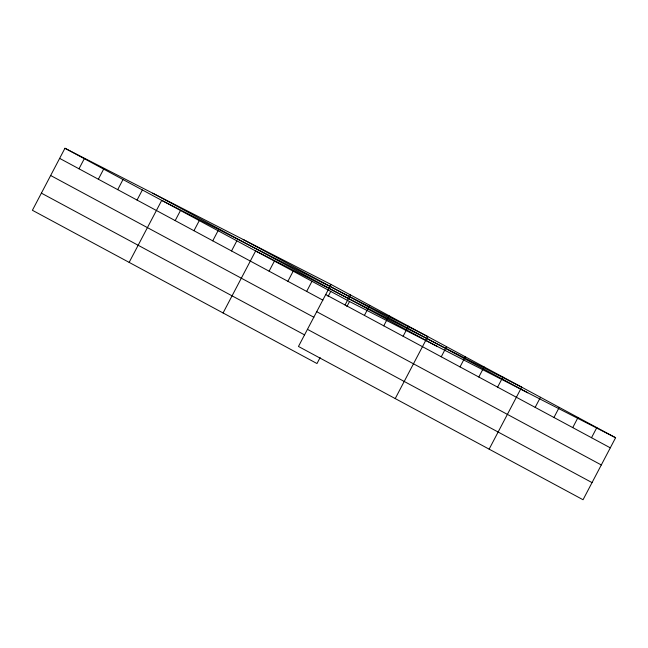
<?xml version="1.0" encoding="UTF-8"?>
<svg xmlns="http://www.w3.org/2000/svg" width="648" height="648" viewBox="0 0 648 648"><rect width="100%" height="100%" fill="white"/><g stroke="black" fill="none" stroke-linecap="round" stroke-linejoin="round"><path stroke-width="0.97" d="M331.015 284.456L298.461 346.461L583.046 499.738L615.6 437.724L331.015 284.456L64.954 148.262L32.4 210.276L316.985 363.544L320.128 357.55M78.999 168.796L84.305 158.687M98.35 179.221L103.656 169.112M117.701 189.645L123.007 179.537M137.052 200.062L142.366 189.953M129.155 262.391L161.717 200.378L427.777 336.563L395.223 398.577M175.187 220.604L180.492 210.495M193.971 230.72L199.276 220.612M212.755 240.837L218.06 230.729M231.539 250.954L236.844 240.845M223.066 312.968L255.628 250.954L521.689 387.148L489.135 449.153M269.098 271.18L274.412 261.071M287.882 281.297L293.188 271.188M306.666 291.414L311.971 281.305M328.099 296.476L330.755 291.422M345.06 304.989L350.374 294.872M346.883 306.593L349.539 301.539L64.954 148.262M364.411 315.406L369.725 305.297M383.762 325.831L389.075 315.722M403.113 336.255L408.426 326.147M441.248 356.789L446.561 346.68M460.031 366.906L465.337 356.797M478.815 377.023L484.121 366.914M497.599 387.139L502.905 377.031M535.159 407.373L540.473 397.264M553.943 417.49L559.256 407.373M572.727 427.599L578.032 417.49M591.511 437.716L596.816 427.607M349.539 301.539L615.6 437.724M243.219 239.509L527.796 392.785M152.758 193.209L437.335 346.478M325.709 294.565L610.295 447.833M59.648 158.379L322.882 300.154M316.718 311.688L601.304 464.964M50.657 175.503L313.891 317.277M307.452 329.338L592.037 482.606M41.391 193.144L304.633 334.927"/></g></svg>
